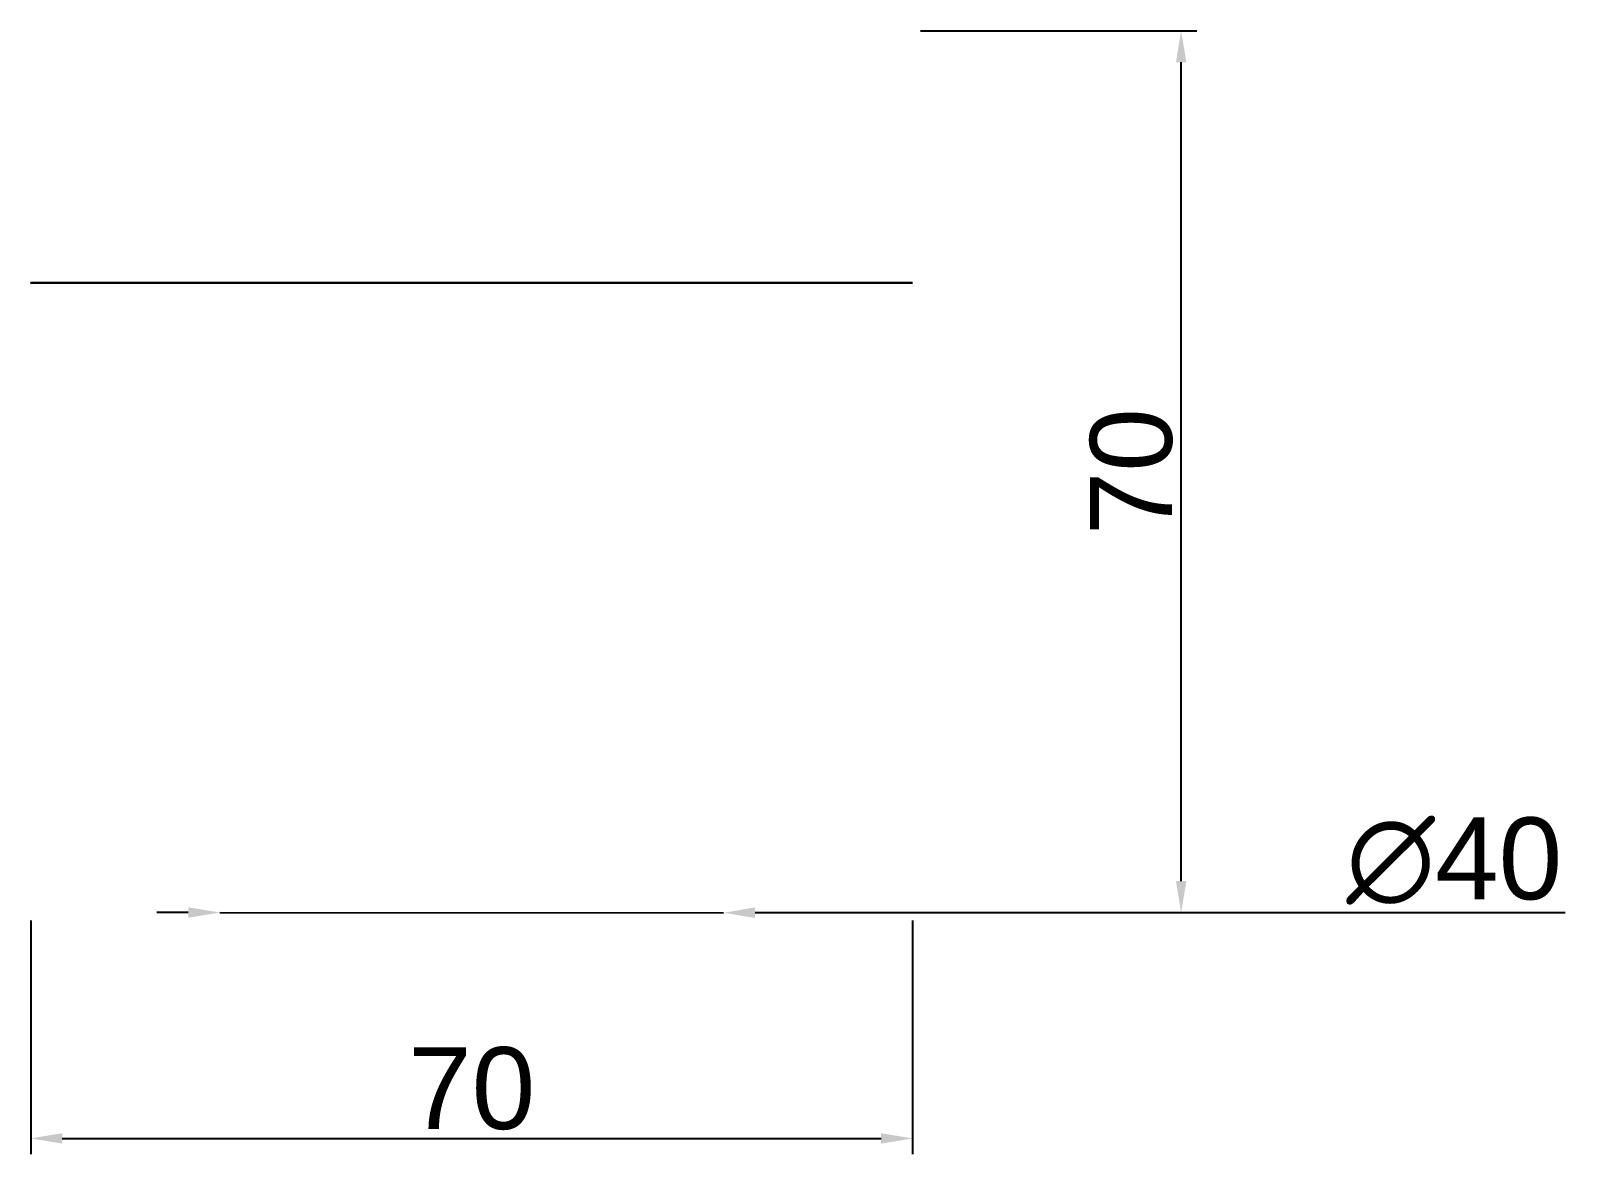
# Model space of a CAD drawing. Header units: millimetres. Extents: x 84 to 207, y 65 to 154.
import ezdxf

# ---------------------------------------------------------------- set-up
doc = ezdxf.new("R2010")
doc.units = ezdxf.units.MM
doc.styles.get("Standard").update_dxf_attribs({"font": 'arial.ttf'})
doc.dimstyles.new('ISO-25', dxfattribs={"dimtxt": 6.5, "dimasz": 2.5, "dimexe": 1.25, "dimexo": 0.625, "dimtad": 1, "dimtxsty": 'Standard', "dimcen": 2.5, "dimclrt": 256, "dimadec": 0, "dimazin": 0, "dimtfac": 1, "dimtmove": 0, "dimatfit": 3, "dimfxl": 1, "dimarcsym": 0})

# ---------------------------------------------------------------- blocks, each defined once
blk = doc.blocks.new('*D12')
at = {"color": 0, "lineweight": -2, "transparency": 16777216}
for p, q in [((155.12, 153.82), (177.06, 153.82)), ((175.81, 86.32), (175.81, 151.32)), ((155.12, 83.82), (177.06, 83.82))]:
    blk.add_line(p, q, dxfattribs=at)
at = {"color": 0, "transparency": 16777216}
for points in [[(175.4, 151.32), (176.23, 151.32), (175.81, 153.82)], [(175.4, 86.32), (176.23, 86.32), (175.81, 83.82)]]:
    blk.add_solid(points, dxfattribs=at)
at = {"layer": 'Defpoints', "color": 0, "transparency": 16777216}
for p in [(154.49, 153.82), (175.81, 153.82), (154.49, 83.82)]:
    blk.add_point(p, dxfattribs=at)
at = {"transparency": 16777216, "insert": (171.87, 118.82), "char_height": 6.5, "attachment_point": 5, "rotation": 90}
blk.add_mtext('70', dxfattribs=at)
blk = doc.blocks.new('*D13')
at = {"color": 0, "lineweight": -2, "transparency": 16777216}
for p, q in [((84.49, 83.19), (84.49, 64.64)), ((154.49, 83.19), (154.49, 64.64)), ((86.99, 65.89), (151.99, 65.89))]:
    blk.add_line(p, q, dxfattribs=at)
at = {"color": 0, "transparency": 16777216}
for points in [[(86.99, 66.31), (86.99, 65.48), (84.49, 65.89)], [(151.99, 66.31), (151.99, 65.48), (154.49, 65.89)]]:
    blk.add_solid(points, dxfattribs=at)
at = {"layer": 'Defpoints', "color": 0, "transparency": 16777216}
for p in [(84.49, 83.82), (154.49, 83.82), (154.49, 65.89)]:
    blk.add_point(p, dxfattribs=at)
at = {"transparency": 16777216, "insert": (119.49, 69.84), "char_height": 6.5, "attachment_point": 5}
blk.add_mtext('70', dxfattribs=at)
blk = doc.blocks.new('*D11')
at = {"color": 0, "lineweight": -2, "transparency": 16777216}
for p, q in [((96.99, 83.83), (94.49, 83.83)), ((99.49, 83.83), (139.49, 83.81)), ((206.3, 83.79), (141.99, 83.81))]:
    blk.add_line(p, q, dxfattribs=at)
at = {"color": 0, "transparency": 16777216}
for points in [[(96.99, 84.24), (96.99, 83.41), (99.49, 83.83)], [(141.99, 84.23), (141.99, 83.39), (139.49, 83.81)]]:
    blk.add_solid(points, dxfattribs=at)
at = {"layer": 'Defpoints', "color": 0, "transparency": 16777216}
for p in [(99.49, 83.83, 80), (139.49, 83.81, 80)]:
    blk.add_point(p, dxfattribs=at)
at = {"transparency": 16777216, "insert": (197.5, 87.91), "char_height": 6.5, "attachment_point": 5, "rotation": 359.9779}
blk.add_mtext('∅40', dxfattribs=at)

msp = doc.modelspace()

# ---------------------------------------------------------------- linework, layer by layer
at = {"extrusion": (0, -1, 0)}
for radius in [35, 17.5]:
    msp.add_circle((119.492, 120, -133.819), radius, dxfattribs=at)

# ---------------------------------------------------------------- dimensions: what is measured, and where the dimension line sits
dim = msp.add_aligned_dim(p1=(154.492, 83.819), p2=(154.492, 153.819), distance=-21.32, dimstyle='ISO-25')
dim.commit()
dim.dimension.update_dxf_attribs({"geometry": '*D12', "text_midpoint": (171.869, 118.819)})
dim = msp.add_diameter_dim_2p(p1=(99.492, 83.827, 160), p2=(139.492, 83.812, 160), dimstyle='ISO-25')
dim.commit()
dim.dimension.update_dxf_attribs({"geometry": '*D11', "text_midpoint": (197.496, 83.789, 80), "dimtype": 163})
dim = msp.add_linear_dim(base=(154.492, 65.892), p1=(84.492, 83.819), p2=(154.492, 83.819), dimstyle='ISO-25')
dim.commit()
dim.dimension.update_dxf_attribs({"geometry": '*D13', "text_midpoint": (119.492, 69.836)})

doc.saveas('drawing.dxf')
